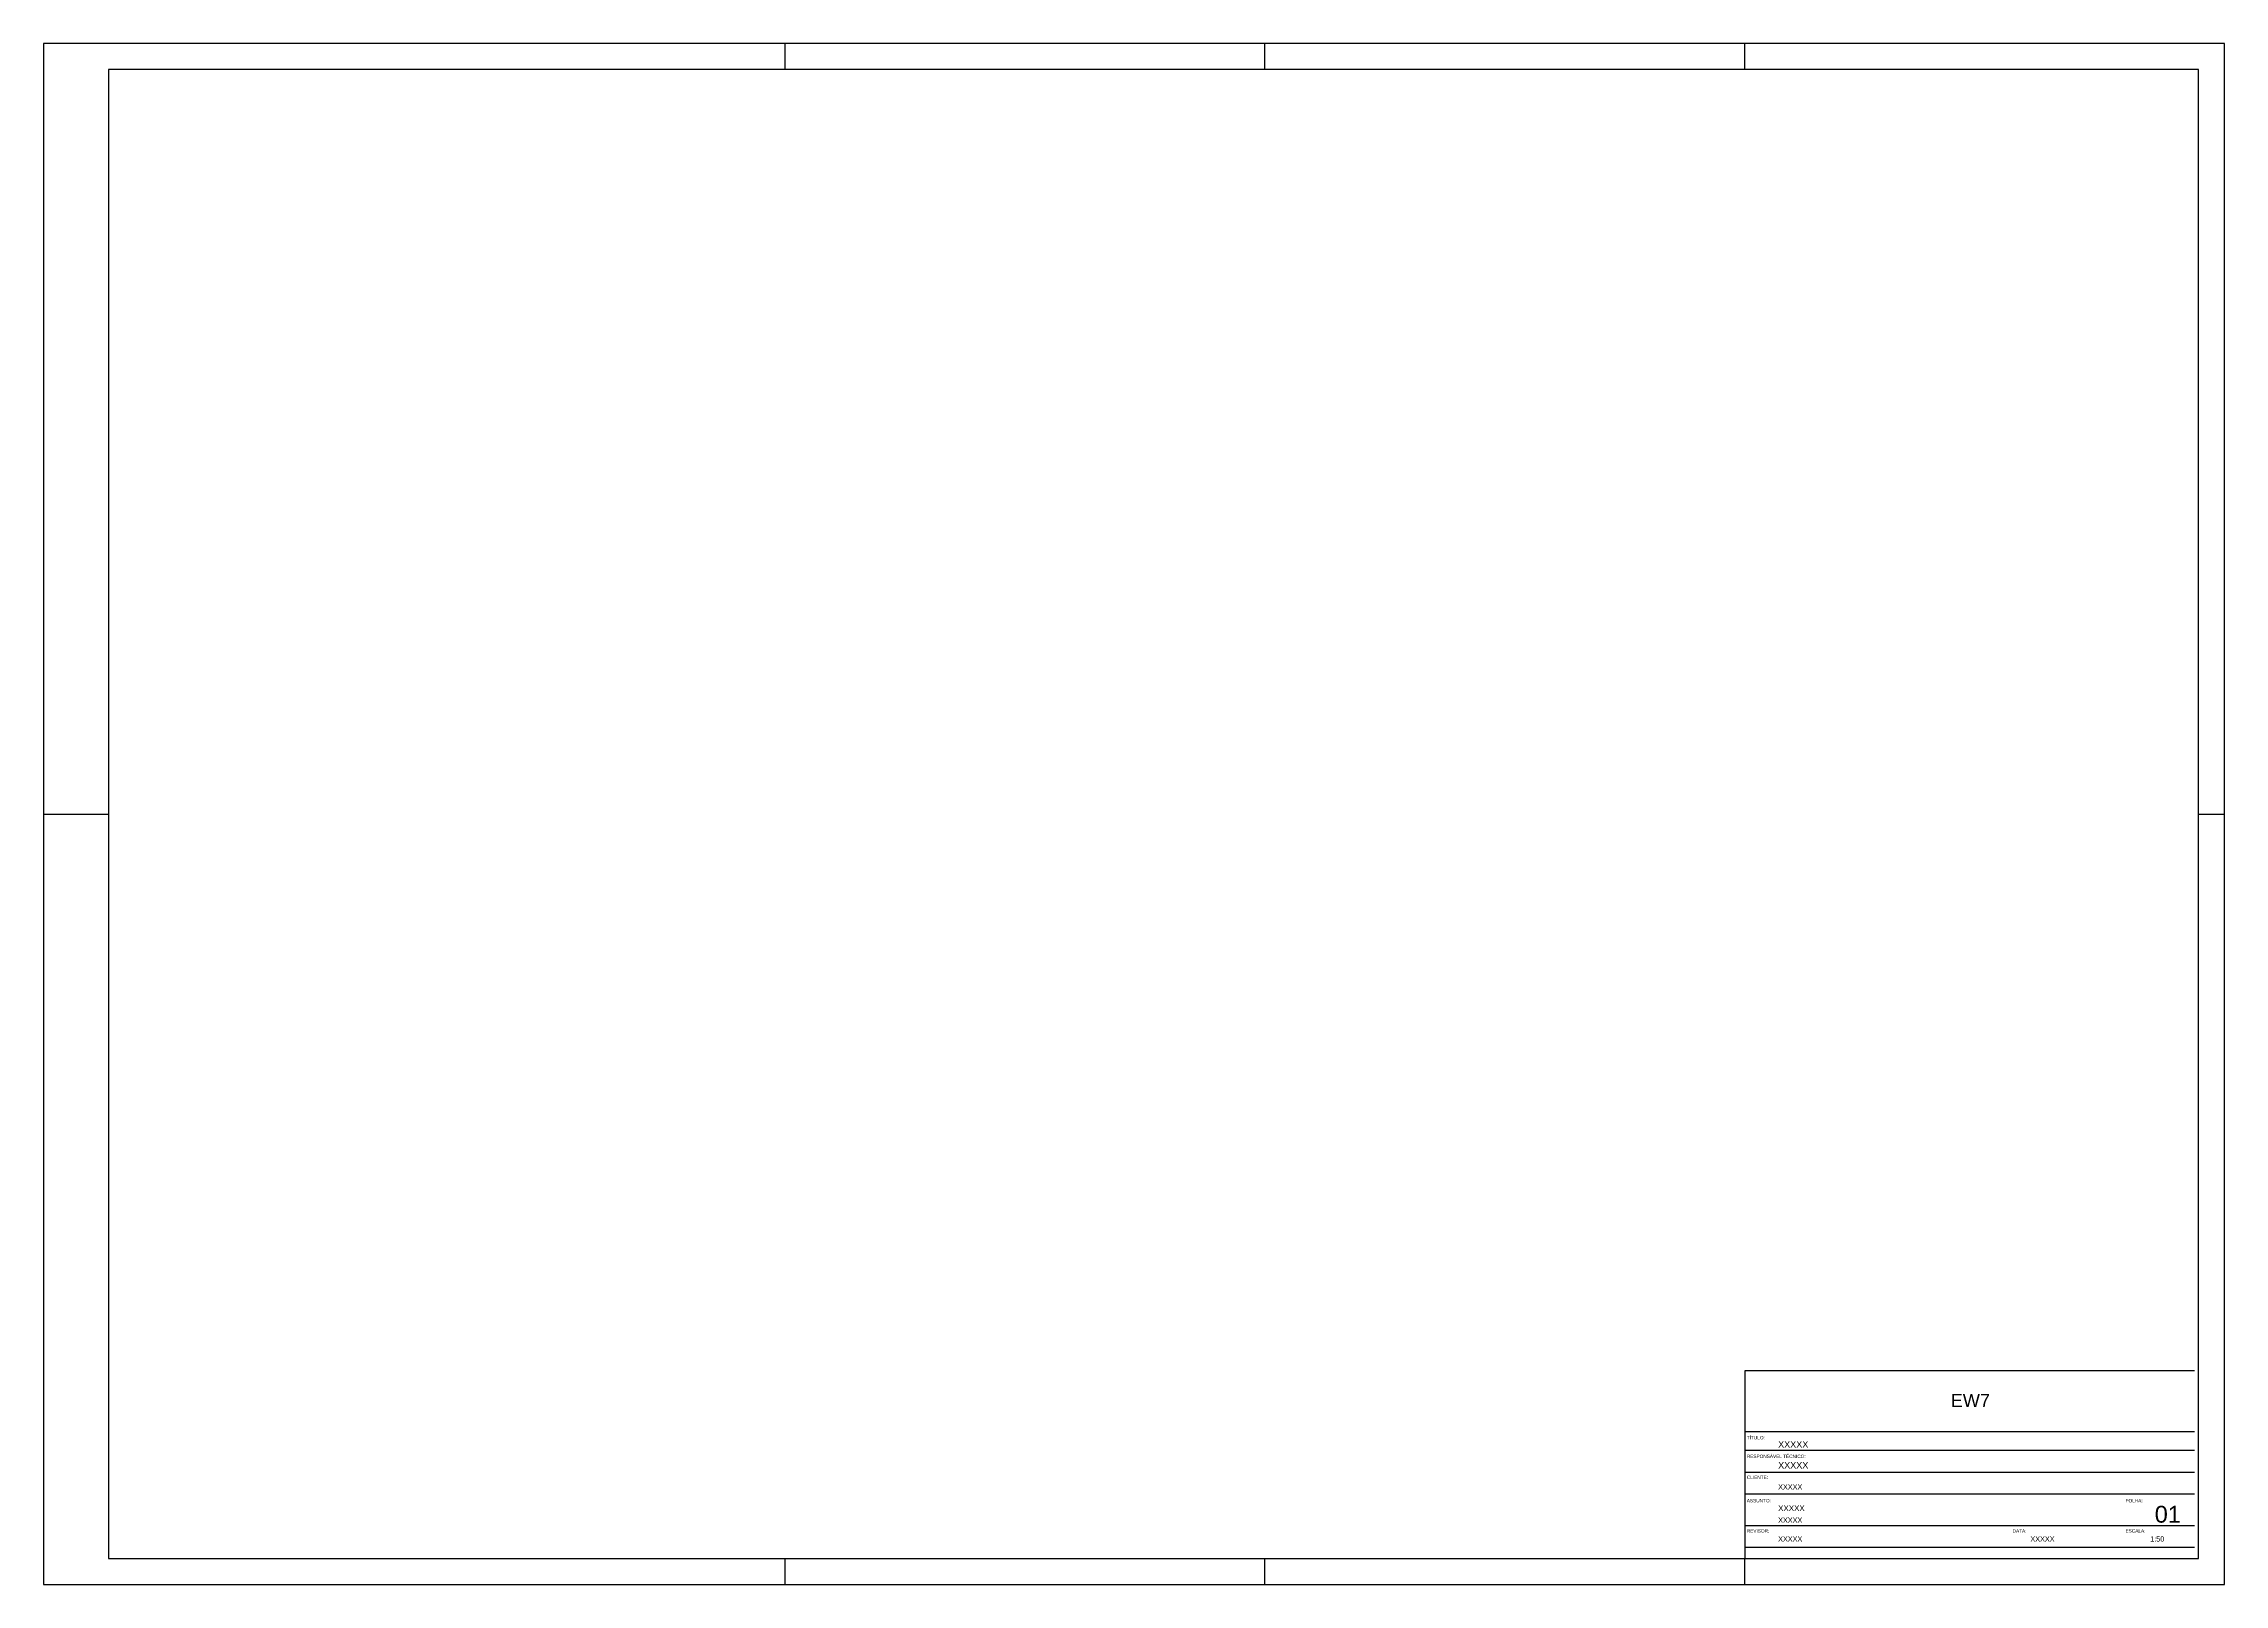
# Model space of a CAD drawing. Header units: millimetres. Extents: x 0 to 841, y 0 to 594.
import ezdxf

# ---------------------------------------------------------------- set-up
doc = ezdxf.new("R2010")
doc.units = ezdxf.units.MM
doc.layers.add('ARQ-FOLHA', color=7, linetype='Continuous')
doc.styles.add('arial', font='Arial')

msp = doc.modelspace()

# ---------------------------------------------------------------- linework, layer by layer
at = {"layer": 'ARQ-FOLHA'}
for p, q in [((841, 594), (0, 594)), ((0, 594), (0, 0)), ((286, 584), (286, 594)), ((471, 584), (471, 594)), ((656, 584), (656, 594)), ((841, 0), (841, 594)), ((25, 584), (25, 10)), ((831, 584), (25, 584)), ((831, 10), (831, 584)), ((0, 297), (25, 297)), ((831, 297), (841, 297)), ((829.5, 82.330931), (656, 82.330931)), ((656, 82.330931), (656, 10)), ((829.5, 58.81372), (656, 58.81372)), ((829.5, 51.61372), (656, 51.61372)), ((829.5, 43.16372), (656, 43.16372)), ((656, 43.16372), (656, 43.16372)), ((829.5, 34.71372), (656, 34.71372)), ((656, 33.71372), (656, 33.71372)), ((829.5, 22.591481), (656, 22.591481)), ((25, 10), (831, 10)), ((286, 0), (286, 10)), ((471, 0), (471, 10)), ((829.5, 14.188981), (656, 14.188981)), ((656, 0), (656, 10)), ((0, 0), (841, 0))]:
    msp.add_line(p, q, dxfattribs=at)

# ---------------------------------------------------------------- texts
at = {"layer": 'ARQ-FOLHA', "style": 'arial'}
for s, height, p in [('EW7 ', 5, (735.469599, 68.395977)), ('TÍTULO:', 1.3, (656.832859, 55.913738)), ('XXXXX', 2.5, (668.91014, 52.698856)), ('RESPONSÁVEL TÉCNICO:', 1.3, (656.832859, 48.713738)), ('XXXXX', 2.5, (668.91014, 44.65868)), ('CLIENTE:', 1.3, (656.832859, 40.626229)), ('XXXXX', 2, (668.91014, 36.571171)), ('ASSUNTO:', 1.3, (656.832859, 31.63139)), ('XXXXX', 2, (668.91014, 23.7833)), ('XXXXX', 2.2, (668.91014, 28.267964)), ('FOLHA:', 1.3, (802.921528, 31.63139)), ('REVISOR:', 1.3, (656.832859, 19.962485)), ('XXXXX', 2, (668.91014, 16.509069)), ('DATA:', 1.3, (759.32868, 19.962485)), ('XXXXX', 2, (766.195975, 16.509069)), ('ESCALA:', 1.3, (802.887289, 19.962485)), ('1:50', 2, (812.378004, 16.509069))]:
    msp.add_text(s, height=height, dxfattribs=at).set_placement(p)
msp.add_attdef('01', (814.137684, 23.787508), '01', height=6.5, dxfattribs=at)

doc.saveas('drawing.dxf')
